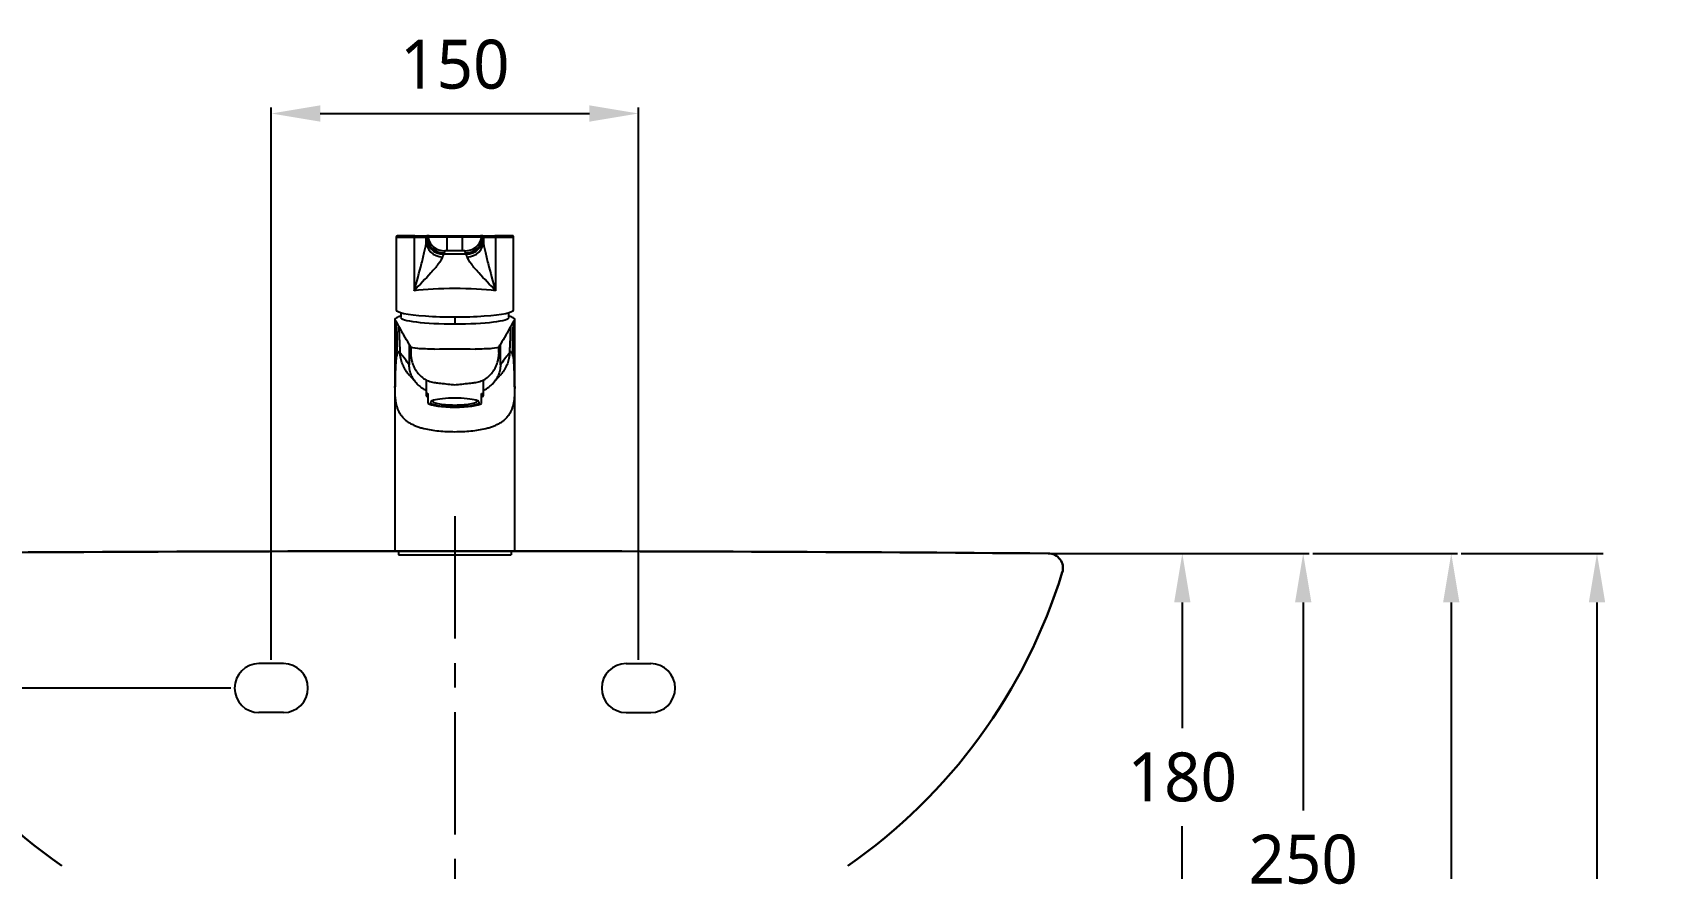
# Model space of a CAD drawing. Extents: x 189 to 3289, y -51 to 2049.
# Drawn here: x 1217 to 1878, y 690 to 1031 of the extents above; entities that cross this region are included whole.
import ezdxf

# ---------------------------------------------------------------- set-up
doc = ezdxf.new("R2010")
doc.units = 0
doc.header["$LTSCALE"] = 20
doc.header["$MEASUREMENT"] = 0
doc.linetypes.add('CENTER', pattern=[2, 1.25, -0.25, 0.25, -0.25])
doc.linetypes.add('HIDDEN', pattern=[0.375, 0.25, -0.125])
doc.layers.get('0').update_dxf_attribs({"linetype": 'CONTINUOUS'})
doc.layers.get('DEFPOINTS').update_dxf_attribs({"linetype": 'CONTINUOUS'})
for name, color, linetype in [('1', 7, 'CONTINUOUS'), ('5', 5, 'CONTINUOUS'), ('7', 7, 'CONTINUOUS'), ('CENTER', 2, 'CENTER')]:
    doc.layers.add(name, color=color, linetype=linetype)
doc.layers.add('c', color=4, linetype='CONTINUOUS', lineweight=30)
doc.styles.get("Standard").update_dxf_attribs({"font": 'NanumGothic.ttf'})
doc.dimstyles.get("Standard").update_dxf_attribs({"dimtxt": 20, "dimasz": 20, "dimexe": 2.5, "dimexo": 1.5, "dimgap": 10, "dimtad": 1, "dimdec": 0, "dimzin": 0, "dimdsep": 46, "dimtxsty": 'Standard', "dimcen": 0, "dimclrd": 3, "dimclre": 3, "dimclrt": 2, "dimadec": 0, "dimazin": 0, "dimtfac": 1, "dimtdec": 0, "dimtmove": 0, "dimatfit": 3, "dimfxl": 0, "dimtolj": 1, "dimtzin": 0, "dimarcsym": 0})

# ---------------------------------------------------------------- blocks, each defined once
blk = doc.blocks.new('*D4')
at = {"color": 3, "lineweight": -2}
for p, q in [((1314.15, 775.13), (1314.15, 1000.83)), ((1464.15, 775.13), (1464.15, 1000.83)), ((1334.15, 998.33), (1444.15, 998.33))]:
    blk.add_line(p, q, dxfattribs=at)
at = {"color": 3}
for points in [[(1334.15, 1001.66), (1334.15, 994.99), (1314.15, 998.33)], [(1444.15, 1001.66), (1444.15, 994.99), (1464.15, 998.33)]]:
    blk.add_solid(points, dxfattribs=at)
at = {"layer": 'DEFPOINTS', "color": 0}
for p in [(1464.15, 998.33), (1314.15, 773.63, -465.07), (1464.15, 773.63, -465.07)]:
    blk.add_point(p, dxfattribs=at)
at = {"color": 2, "insert": (1389.15, 1018.33), "char_height": 20, "attachment_point": 5}
blk.add_mtext('\\A1;150', dxfattribs=at)
blk = doc.blocks.new('*D5')
at = {"color": 3, "lineweight": -2}
for p, q in [((1105.39, 838.63), (1105.39, 858.63)), ((1145.26, 818.63), (1102.89, 818.63)), ((1105.39, 818.63), (1105.39, 811.13)), ((1105.39, 763.63), (1105.39, 771.13)), ((1297.65, 763.63), (1102.89, 763.63)), ((1105.39, 743.63), (1105.39, 723.63))]:
    blk.add_line(p, q, dxfattribs=at)
at = {"color": 3}
for points in [[(1102.05, 838.63), (1108.72, 838.63), (1105.39, 818.63)], [(1102.05, 743.63), (1108.72, 743.63), (1105.39, 763.63)]]:
    blk.add_solid(points, dxfattribs=at)
at = {"layer": 'DEFPOINTS', "color": 0}
for p in [(1105.39, 818.63), (1146.76, 818.63), (1299.15, 763.63, -465.07)]:
    blk.add_point(p, dxfattribs=at)
at = {"color": 2, "insert": (1105.39, 791.13), "char_height": 20, "attachment_point": 5}
blk.add_mtext('\\A1;55', dxfattribs=at)
blk = doc.blocks.new('*D7')
at = {"color": 3, "lineweight": -2}
for p, q in [((1739.68, 818.63), (1798.65, 818.63)), ((1796.15, 798.63), (1796.15, 683.63)), ((1796.15, 528.63), (1796.15, 643.63)), ((1345.61, 508.63), (1798.65, 508.63))]:
    blk.add_line(p, q, dxfattribs=at)
at = {"color": 3}
for points in [[(1792.82, 798.63), (1799.49, 798.63), (1796.15, 818.63)], [(1792.82, 528.63), (1799.49, 528.63), (1796.15, 508.63)]]:
    blk.add_solid(points, dxfattribs=at)
at = {"layer": 'DEFPOINTS', "color": 0}
for p in [(1738.18, 818.63), (1796.15, 818.63), (1344.11, 508.63)]:
    blk.add_point(p, dxfattribs=at)
at = {"color": 2, "insert": (1796.15, 663.63), "char_height": 20, "attachment_point": 5}
blk.add_mtext('\\A1;310', dxfattribs=at)
blk = doc.blocks.new('*D8')
at = {"color": 3, "lineweight": -2}
for p, q in [((1685.59, 818.63), (1738.18, 818.63)), ((1735.68, 798.63), (1735.68, 713.63)), ((1735.68, 588.63), (1735.68, 673.63)), ((1422.38, 568.63), (1738.18, 568.63))]:
    blk.add_line(p, q, dxfattribs=at)
at = {"color": 3}
for points in [[(1732.35, 798.63), (1739.02, 798.63), (1735.68, 818.63)], [(1732.35, 588.63), (1739.02, 588.63), (1735.68, 568.63)]]:
    blk.add_solid(points, dxfattribs=at)
at = {"layer": 'DEFPOINTS', "color": 0}
for p in [(1684.09, 818.63), (1420.88, 568.63), (1735.68, 568.63)]:
    blk.add_point(p, dxfattribs=at)
at = {"color": 2, "insert": (1735.68, 693.63), "char_height": 20, "attachment_point": 5}
blk.add_mtext('\\A1;250', dxfattribs=at)
blk = doc.blocks.new('*D10')
at = {"color": 3, "lineweight": -2}
for p, q in [((1800.15, 818.63), (1858.18, 818.63)), ((1855.68, 798.63), (1855.68, 458.63)), ((1855.68, 78.63), (1855.68, 418.63)), ((1800.15, 58.63), (1858.18, 58.63))]:
    blk.add_line(p, q, dxfattribs=at)
at = {"color": 3}
for points in [[(1852.35, 798.63), (1859.02, 798.63), (1855.68, 818.63)], [(1852.35, 78.63), (1859.02, 78.63), (1855.68, 58.63)]]:
    blk.add_solid(points, dxfattribs=at)
at = {"layer": 'DEFPOINTS', "color": 0}
for p in [(1798.65, 818.63), (1798.65, 58.63), (1855.68, 58.63)]:
    blk.add_point(p, dxfattribs=at)
at = {"color": 2, "insert": (1855.68, 438.63), "char_height": 20, "attachment_point": 5}
blk.add_mtext('\\A1;760', dxfattribs=at)
blk = doc.blocks.new('*D17')
at = {"color": 3, "lineweight": -2}
for p, q in [((1633.04, 818.63), (1688.8, 818.63)), ((1686.3, 798.63), (1686.3, 747.19)), ((1686.3, 655.75), (1686.3, 707.19)), ((1420.74, 635.75), (1688.8, 635.75))]:
    blk.add_line(p, q, dxfattribs=at)
at = {"color": 3}
for points in [[(1682.97, 798.63), (1689.63, 798.63), (1686.3, 818.63)], [(1682.97, 655.75), (1689.63, 655.75), (1686.3, 635.75)]]:
    blk.add_solid(points, dxfattribs=at)
at = {"layer": 'DEFPOINTS', "color": 0}
for p in [(1631.54, 818.63), (1686.3, 818.63), (1419.24, 635.75)]:
    blk.add_point(p, dxfattribs=at)
at = {"color": 2, "insert": (1686.3, 727.19), "char_height": 20, "attachment_point": 5}
blk.add_mtext('\\A1;180', dxfattribs=at)
blk = doc.blocks.new('*D30')
at = {"color": 3, "lineweight": -2}
for p, q in [((1145.26, 818.63), (896.75, 818.63)), ((899.25, 798.63), (899.25, 602.71)), ((899.25, 363.24), (899.25, 561.17)), ((1387.69, 343.24), (896.75, 343.24))]:
    blk.add_line(p, q, dxfattribs=at)
at = {"color": 3}
for points in [[(895.92, 798.63), (902.59, 798.63), (899.25, 818.63)], [(895.92, 363.24), (902.59, 363.24), (899.25, 343.24)]]:
    blk.add_solid(points, dxfattribs=at)
at = {"layer": 'DEFPOINTS', "color": 0}
for p in [(1146.76, 818.63), (899.25, 343.24), (1389.19, 343.24)]:
    blk.add_point(p, dxfattribs=at)
at = {"color": 2, "insert": (899.25, 581.94), "char_height": 20, "attachment_point": 5}
blk.add_mtext('\\A1;475', dxfattribs=at)

msp = doc.modelspace()

# ---------------------------------------------------------------- linework, layer by layer
at = {"ltscale": 0.5}
for p, q in [((1413.6469, 819.56476), (1364.6469, 819.56476)), ((1412.21646, 819.56474), (1366.07735, 819.56469)), ((1366.07735, 819.56469), (1366.07735, 818.08617)), ((1412.21646, 819.56474), (1412.21646, 818.08617))]:
    msp.add_line(p, q, dxfattribs=at)
at = {"color": 7, "linetype": 'HIDDEN'}
msp.add_line((1371.66253, 819.56478), (1371.66253, 819.5647), dxfattribs=at)
at = {"layer": '1', "color": 7, "linetype": 'Continuous'}
for p, q in [((1365.1469, 947.87041), (1365.1469, 918.15)), ((1372.52579, 947.82683), (1372.52579, 925.91752)), ((1377.55167, 947.87056), (1377.444, 947.87035)), ((1377.444, 947.87035), (1377.444, 946.18932)), ((1377.5318, 947.81836), (1377.55167, 947.87056)), ((1377.94397, 948.37105), (1378.05164, 948.37126)), ((1386.05574, 948.37241), (1386.05574, 947.76757)), ((1386.05574, 948.37241), (1392.23807, 948.37241)), ((1386.05574, 942.23834), (1386.05574, 947.76757)), ((1392.23807, 947.76757), (1386.05574, 947.76757)), ((1392.23807, 948.37241), (1392.23807, 947.76757)), ((1392.23807, 942.23834), (1392.23807, 947.76757)), ((1400.24217, 948.37126), (1400.34984, 948.37105)), ((1400.74213, 947.87056), (1400.76201, 947.81836)), ((1400.84981, 947.87035), (1400.74213, 947.87056)), ((1400.84981, 947.87035), (1400.84981, 946.18932)), ((1405.76802, 947.82683), (1405.76802, 925.91752)), ((1413.1469, 918.15), (1413.1469, 947.87041)), ((1384.74201, 941.38451), (1384.53134, 940.83124)), ((1392.23807, 942.23834), (1386.05574, 942.23834)), ((1393.76247, 940.83124), (1393.5518, 941.38451)), ((1389.1469, 915.22521), (1389.1469, 912.36252)), ((1377.39951, 889.50646), (1377.39951, 883.27295)), ((1400.89951, 883.27295), (1400.89951, 889.5092)), ((1378.19951, 879.87039), (1378.19951, 884.01294)), ((1380.14951, 881.07546), (1380.14951, 880.81945)), ((1398.14951, 880.81945), (1398.14951, 881.07546)), ((1400.09951, 879.87039), (1400.09951, 884.01294)), ((1366.07735, 818.08617), (1412.21646, 818.08617))]:
    msp.add_line(p, q, dxfattribs=at)
for start, end in [(171.37829069, 176.268188), (3.731812, 8.62170931)]:
    msp.add_arc((1389.1469, 913.63869), 22.19637, start, end, dxfattribs=at)
for centre, major_axis, ratio, start_param, end_param in [((1389.1469, 948.37041), (-23.5, 0), 0.000022, 5.47740194, 7.374729491), ((1389.1469, 947.87041), (-24, 0), 0.002517, 6.28316677, 7.088968674), ((1372.87206, 947.87079), (0.00001, -0.5), 0.695239, 3.141561875, 4.800401043), ((1361.44505, 947.87106), (-16, 0), 0.003831, 2.335809286, 3.130131837), ((1361.44505, 948.37106), (-16.5, 0), 0.000022, 2.335809287, 3.130131837), ((1377.94399, 947.87105), (0.00097, -0.5), 0.999935, 3.139694378, 4.711835315), ((1384.53134, 947.82814), (6.54179, -2.49099), 0.999493, 3.506988499, 5.07605031), ((1378.05166, 947.87126), (0.00097, -0.5), 0.999935, 3.139694378, 4.711835315), ((1384.54775, 947.87125), (-7.4253, 0.16584), 0.062803, 0.343077868, 0.420223192), ((1378.26267, 947.87163), (0.00081, -0.5), 0.999907, 3.140029813, 4.789267394), ((1384.74201, 948.38141), (6.54179, -2.49099), 0.999493, 3.584133825, 5.07605031), ((1384.54769, 948.37125), (-6.95588, -0.00172), 0.00065, 5.840394466, 5.917540187), ((1378.64463, 947.87224), (0.00079, -0.5), 0.999901, 3.14007326, 4.91690311), ((1385.0064, 949.20249), (6.7701, -1.77924), 0.999527, 3.604908181, 4.969270018), ((1393.2874, 949.20249), (-6.7701, -1.77924), 0.999527, 1.313915289, 2.678277126), ((1393.5518, 948.38141), (-6.54179, -2.49099), 0.999493, 1.207134997, 2.699051483), ((1393.76247, 947.82814), (-6.54179, -2.49099), 0.999493, 1.207134997, 2.776196808), ((1399.64917, 947.87224), (0.00079, 0.5), 0.999901, 4.507873083, 6.284702932), ((1389.1469, 948.37041), (-23.5, 0), 0.000022, 2.038834006, 3.947376021), ((1400.03114, 947.87163), (0.00081, 0.5), 0.999907, 4.635509709, 6.284747289), ((1393.74612, 948.37125), (-6.95588, 0.00172), 0.00065, 3.507237773, 3.584383495), ((1400.24214, 947.87126), (0.00097, 0.5), 0.999935, 4.712943228, 6.285084165), ((1400.34982, 947.87105), (0.00097, 0.5), 0.999935, 4.712943228, 6.285084165), ((1416.84876, 948.37106), (-16.5, 0), 0.000022, 0.011460816, 0.805783366), ((1393.74605, 947.87125), (-7.4253, -0.16584), 0.062803, 2.721369461, 2.798514785), ((1416.84876, 947.87106), (-16, 0), 0.003831, 0.011460816, 0.805783367), ((1405.42174, 947.87079), (-0.00001, -0.5), 0.695239, 1.482784264, 3.141623432), ((1389.1469, 947.87041), (-24, 0), 0.002517, 2.335809286, 3.141611191), ((1384.44354, 946.19909), (6.99736, -0.19218), 0.930294, 3.172608166, 4.687010237), ((1389.1469, 939.6353), (-40, 0), 0.030099, 4.59674225, 4.82803571), ((1393.85027, 946.19909), (-6.99736, -0.19218), 0.930294, 1.59617507, 3.110577141), ((1389.1469, 923.64239), (-24, 0), 0.131412, 3.947376021, 5.47740194), ((1389.1469, 918.15), (-24, 0), 0.121869, 0, 3.141592654), ((1389.1469, 915.06193), (-22.15, 0), 0.121869, 6.27528229, 7.853981634), ((1389.1469, 915.06193), (22.15, 0), 0.121869, 4.71238898, 6.291088324), ((1389.14951, 883.27295), (-11.75, 0), 0.173648, 5.912046397, 6.654324217), ((1389.14951, 880.31852), (-10, 0), 0.173648, 4.71238898, 7.853981634), ((1389.14951, 880.81945), (-9, 0), 0.173648, 6.076085735, 7.853981634), ((1389.14951, 880.31852), (10, 0), 0.173648, 4.71238898, 7.853981634), ((1389.14951, 880.81945), (9, 0), 0.173648, 4.71238898, 6.490284879), ((1389.14951, 883.27295), (-11.75, 0), 0.173648, 2.770453744, 3.512731564), ((1389.14951, 880.31852), (-11.25, 0), 0.173648, 0.231456412, 1.570796327), ((1389.14951, 880.31852), (11.25, 0), 0.173648, 4.71238898, 6.051728895)]:
    msp.add_ellipse(centre, major_axis=major_axis, ratio=ratio, start_param=start_param, end_param=end_param, dxfattribs=at)
for points, knots in [([(1365.49901, 948.34717), (1365.47326, 948.33954), (1365.40789, 948.31426), (1365.2951, 948.23829), (1365.19386, 948.1035), (1365.14426, 947.96304), (1365.15094, 947.8843), (1365.15418, 947.86439)], [0, 0, 0, 0, 0.124593274, 0.330708194, 0.627587225, 0.907042563, 1, 1, 1, 1]), ([(1378.15524, 947.76992), (1378.08464, 947.78093), (1378.015, 947.79195), (1377.88489, 947.81278), (1377.82426, 947.8226), (1377.76423, 947.83242)], [0, 0, 0, 0, 0.528779335, 0.528779335, 1, 1, 1, 1]), ([(1386.05574, 947.76757), (1383.98273, 947.76757), (1381.95239, 947.7678), (1379.05231, 947.76864), (1378.18448, 947.76927), (1378.15524, 947.76992)], [0, 0, 0, 0, 0.5, 0.5, 1, 1, 1, 1]), ([(1378.26264, 948.37163), (1378.32189, 948.37173), (1378.38145, 948.37182), (1378.50862, 948.37203), (1378.57633, 948.37213), (1378.64461, 948.37224)], [0, 0, 0, 0, 0.47122097, 0.47122097, 1, 1, 1, 1]), ([(1378.64461, 948.37224), (1378.67195, 948.37229), (1379.47962, 948.37232), (1382.20077, 948.37239), (1384.10802, 948.37241), (1386.05574, 948.37241)], [0, 0, 0, 0, 0.5, 0.5, 1, 1, 1, 1]), ([(1392.23807, 948.37241), (1394.18579, 948.37241), (1396.08866, 948.37239), (1398.81238, 948.37232), (1399.62186, 948.37229), (1399.6492, 948.37224)], [0, 0, 0, 0, 0.5, 0.5, 1, 1, 1, 1]), ([(1400.13857, 947.76992), (1400.10933, 947.76927), (1399.24834, 947.76865), (1396.35208, 947.7678), (1394.31071, 947.76757), (1392.23807, 947.76757)], [0, 0, 0, 0, 0.5, 0.5, 1, 1, 1, 1]), ([(1399.6492, 948.37224), (1399.71004, 948.37215), (1399.77044, 948.37205), (1399.8978, 948.37184), (1399.96468, 948.37174), (1400.03117, 948.37163)], [0, 0, 0, 0, 0.471220972, 0.471220972, 1, 1, 1, 1]), ([(1400.52958, 947.83242), (1400.46222, 947.82141), (1400.39409, 947.81039), (1400.26364, 947.78955), (1400.20149, 947.77973), (1400.13857, 947.76992)], [0, 0, 0, 0, 0.528778721, 0.528778721, 1, 1, 1, 1]), ([(1413.13875, 947.87049), (1413.14237, 947.90444), (1413.14158, 947.99179), (1413.08904, 948.11797), (1413.00508, 948.22682), (1412.91471, 948.29652), (1412.83922, 948.33455), (1412.79482, 948.34748), (1412.7801, 948.35096)], [0, 0, 0, 0, 0.153365259, 0.406483319, 0.611954428, 0.785582156, 0.930363722, 1, 1, 1, 1]), ([(1372.52579, 925.91752), (1373.62448, 929.70793), (1374.65111, 933.53347), (1376.02717, 938.82349), (1376.46048, 940.52886), (1377.15898, 943.67204), (1377.4245, 945.07794), (1377.444, 946.18932)], [0, 0, 0, 0, 0.5, 0.5, 0.75, 0.75, 1, 1, 1, 1]), ([(1385.0064, 942.20558), (1384.96992, 942.06674), (1384.92922, 941.9279), (1384.84082, 941.65421), (1384.79336, 941.51936), (1384.74201, 941.38451)], [0, 0, 0, 0, 0.507283221, 0.507283221, 1, 1, 1, 1]), ([(1386.05574, 942.23834), (1386.04095, 942.23834), (1386.02615, 942.23832), (1385.90018, 942.23815), (1385.78839, 942.23743), (1385.58135, 942.23496), (1385.48342, 942.23319), (1385.31001, 942.2288), (1385.23321, 942.2261), (1385.10951, 942.22004), (1385.06274, 942.21659), (1385.01687, 942.2106), (1385.00706, 942.20809), (1385.0064, 942.20558)], [0, 0, 0, 0, 0.026090611, 0.026090611, 0.22514522, 0.22514522, 0.424804023, 0.424804023, 0.632121189, 0.632121189, 0.850642339, 0.850642339, 1, 1, 1, 1]), ([(1393.2874, 942.20558), (1393.28645, 942.2092), (1393.26616, 942.21285), (1393.18636, 942.21997), (1393.12277, 942.2235), (1392.96299, 942.22948), (1392.86545, 942.23206), (1392.65465, 942.23584), (1392.53942, 942.23716), (1392.36135, 942.23816), (1392.29958, 942.23834), (1392.23807, 942.23834)], [0, 0, 0, 0, 0.216993564, 0.216993564, 0.450628165, 0.450628165, 0.677028596, 0.677028596, 0.89123323, 0.89123323, 1, 1, 1, 1]), ([(1393.55179, 941.38451), (1393.49893, 941.52335), (1393.45018, 941.66218), (1393.36226, 941.93588), (1393.32285, 942.07073), (1393.2874, 942.20558)], [0, 0, 0, 0, 0.507283213, 0.507283213, 1, 1, 1, 1]), ([(1400.84981, 946.18932), (1400.86931, 945.07794), (1401.13483, 943.67204), (1401.83333, 940.52886), (1402.26664, 938.82349), (1403.6427, 933.53347), (1404.66933, 929.70793), (1405.76802, 925.91752)], [0, 0, 0, 0, 0.25, 0.25, 0.5, 0.5, 1, 1, 1, 1]), ([(1384.08725, 939.69647), (1383.90008, 938.94109), (1383.24562, 937.91071), (1381.51867, 935.64006), (1380.47327, 934.43815), (1377.16703, 930.80389), (1374.74353, 928.34172), (1372.52579, 925.91752)], [0, 0, 0, 0, 0.25, 0.25, 0.5, 0.5, 1, 1, 1, 1]), ([(1405.76802, 925.91752), (1403.55028, 928.34172), (1401.12678, 930.80389), (1397.82054, 934.43815), (1396.77514, 935.64006), (1395.04818, 937.91071), (1394.39373, 938.94109), (1394.20656, 939.69647)], [0, 0, 0, 0, 0.5, 0.5, 0.75, 0.75, 1, 1, 1, 1])]:
    msp.add_open_spline(points, degree=3, knots=knots, dxfattribs=at)
for points in [[(1377.444, 946.18932), (1377.47155, 947.19232), (1377.50081, 947.73698), (1377.5318, 947.81836)], [(1400.76201, 947.81836), (1400.793, 947.73698), (1400.82226, 947.19232), (1400.84981, 946.18932)], [(1384.53134, 940.83124), (1384.40359, 940.77408), (1384.25963, 940.39219), (1384.08725, 939.69647)], [(1394.20656, 939.69647), (1394.03418, 940.39219), (1393.89022, 940.77408), (1393.76247, 940.83124)]]:
    msp.add_open_spline(points, degree=3, dxfattribs=at)
at = {"layer": '5', "color": 7, "linetype": 'Continuous'}
for p, q in [((1364.6569, 913.04134), (1364.6569, 886.88874)), ((1413.6369, 886.88874), (1413.6369, 913.04123)), ((1364.6469, 884.42342), (1364.6469, 819.56476)), ((1413.6469, 819.56476), (1413.6469, 884.42342))]:
    msp.add_line(p, q, dxfattribs=at)
for centre, major_axis, ratio, start_param, end_param in [((1389.14689, 578.04355), (-275.13706, 605.08517), 0.19969, 5.188366341, 5.202485322), ((1389.14685, 578.04264), (-275.13738, -605.08626), 0.199691, 4.222292031, 4.236410992), ((1395.07382, 471.55718), (-308.85567, 729.1077), 0.215241, 5.251623018, 5.252138446), ((1389.38913, 582.37215), (-273.59727, -599.90294), 0.198909, 4.24099972, 4.241597583)]:
    msp.add_ellipse(centre, major_axis=major_axis, ratio=ratio, start_param=start_param, end_param=end_param, dxfattribs=at)
for points, knots in [([(1367.0599, 915.60658), (1367.0344, 915.5982), (1366.30031, 915.35691), (1365.18002, 914.88253), (1364.61227, 914.33649), (1364.64566, 914.013), (1364.74243, 913.86988), (1364.82157, 913.77557), (1364.97524, 913.57331), (1365.09518, 913.39326), (1365.18322, 913.26111)], [0, 0, 0, 0, 0.009640186, 0.277537898, 0.544008045, 0.678609445, 0.712369927, 0.746135578, 0.813663, 1, 1, 1, 1]), ([(1413.11059, 913.26111), (1413.19863, 913.39326), (1413.31857, 913.57331), (1413.47224, 913.77557), (1413.55138, 913.86988), (1413.64815, 914.013), (1413.68154, 914.33649), (1413.11378, 914.88253), (1411.9935, 915.35691), (1411.25941, 915.5982), (1411.23391, 915.60658)], [0, 0, 0, 0, 0.186337, 0.253864422, 0.287630073, 0.321390555, 0.455991955, 0.722462102, 0.990359814, 1, 1, 1, 1]), ([(1364.69052, 913.2043), (1364.66704, 913.14684), (1364.65583, 913.08961), (1364.65856, 912.95419), (1364.68339, 912.87716), (1364.73744, 912.79615), (1364.74381, 912.78717), (1364.75727, 912.76901), (1364.76438, 912.78827), (1364.78661, 912.52497), (1364.79975, 912.12925), (1364.84034, 911.04607), (1364.86928, 910.2714), (1364.9016, 909.50669)], [0, 0, 0, 0, 0.26691046, 0.26691046, 0.63345523, 0.63345523, 0.679273326, 0.679273326, 0.725091423, 0.725091423, 0.816727615, 0.816727615, 1, 1, 1, 1]), ([(1364.9016, 909.50669), (1364.92481, 908.95738), (1364.93489, 908.39292), (1364.95194, 907.27406), (1364.95732, 906.71317), (1364.95822, 905.0512), (1364.92375, 903.99232), (1364.9004, 902.92111)], [0, 0, 0, 0, 0.25, 0.25, 0.5, 0.5, 1, 1, 1, 1]), ([(1365.18322, 913.26111), (1365.22055, 913.2015), (1365.37828, 912.94966), (1365.56888, 912.59913), (1365.77129, 912.21099), (1365.97106, 911.82251), (1366.13446, 911.53214), (1366.24339, 911.33856)], [0, 0, 0, 0, 0.093674994, 0.39577932, 0.546834463, 0.697889657, 1, 1, 1, 1]), ([(1365.36447, 899.13547), (1365.4047, 899.62985), (1365.44761, 900.18855), (1365.51871, 901.35398), (1365.54774, 901.96747), (1365.61039, 903.79766), (1365.62341, 905.01969), (1365.59302, 907.47019), (1365.54803, 908.71231), (1365.40606, 911.06739), (1365.30796, 912.19176), (1365.18327, 913.26119)], [0, 0, 0, 0, 0.125, 0.125, 0.25, 0.25, 0.5, 0.5, 0.75, 0.75, 1, 1, 1, 1]), ([(1412.05042, 911.33856), (1412.15935, 911.53214), (1412.32275, 911.82251), (1412.52252, 912.21099), (1412.72492, 912.59913), (1412.91553, 912.94966), (1413.07326, 913.2015), (1413.11059, 913.26111)], [0, 0, 0, 0, 0.302110343, 0.453165537, 0.60422068, 0.906325006, 1, 1, 1, 1]), ([(1413.11054, 913.26119), (1412.98584, 912.19176), (1412.88774, 911.06739), (1412.74577, 908.71231), (1412.70079, 907.47019), (1412.6704, 905.01969), (1412.68341, 903.79766), (1412.74607, 901.96747), (1412.7751, 901.35398), (1412.8462, 900.18855), (1412.88911, 899.62985), (1412.92934, 899.13547)], [0, 0, 0, 0, 0.25, 0.25, 0.5, 0.5, 0.75, 0.75, 0.875, 0.875, 1, 1, 1, 1]), ([(1413.39341, 902.92111), (1413.37005, 903.99232), (1413.33559, 905.0512), (1413.33649, 906.71317), (1413.34186, 907.27406), (1413.35892, 908.39292), (1413.369, 908.95738), (1413.39221, 909.50669)], [0, 0, 0, 0, 0.5, 0.5, 0.75, 0.75, 1, 1, 1, 1]), ([(1413.39221, 909.50669), (1413.42453, 910.2714), (1413.45346, 911.04607), (1413.49405, 912.12925), (1413.5072, 912.52497), (1413.52942, 912.78827), (1413.53654, 912.76901), (1413.55, 912.78717), (1413.55637, 912.79615), (1413.61042, 912.87716), (1413.63524, 912.95419), (1413.63797, 913.08957), (1413.62678, 913.14675), (1413.60334, 913.20418)], [0, 0, 0, 0, 0.183306278, 0.183306278, 0.274959417, 0.274959417, 0.320785986, 0.320785986, 0.366612556, 0.366612556, 0.733225112, 0.733225112, 1, 1, 1, 1]), ([(1364.9004, 902.92111), (1364.86442, 901.27051), (1364.84235, 899.60386), (1364.81577, 896.23941), (1364.81144, 894.54324), (1364.79335, 891.16696), (1364.78328, 889.4657), (1364.74127, 887.45098), (1364.73108, 887.03916), (1364.70576, 886.56883), (1364.69465, 886.44444), (1364.67464, 886.39787), (1364.66703, 886.46462), (1364.65835, 886.6484), (1364.65641, 886.75625), (1364.6565, 886.87709)], [0, 0, 0, 0, 0.276132523, 0.276132523, 0.552265045, 0.552265045, 0.828397568, 0.828397568, 0.897430699, 0.897430699, 0.931947264, 0.931947264, 0.96646383, 0.96646383, 1, 1, 1, 1]), ([(1366.72532, 900.64771), (1366.70955, 900.66646), (1366.67813, 900.70219), (1366.62983, 900.75149), (1366.57879, 900.79761), (1366.52345, 900.8403), (1366.46229, 900.87834), (1366.3938, 900.90909), (1366.3294, 900.92493), (1366.27276, 900.92815), (1366.22757, 900.9246), (1366.18006, 900.91382), (1366.11412, 900.88822), (1366.02779, 900.83232), (1365.921, 900.71982), (1365.83184, 900.58476), (1365.7619, 900.45189), (1365.69331, 900.30308), (1365.60976, 900.08598), (1365.5122, 899.77043), (1365.43081, 899.44755), (1365.38188, 899.22079), (1365.36446, 899.13545)], [0, 0, 0, 0, 0.060401043, 0.120802086, 0.181203129, 0.241604173, 0.302005216, 0.362406259, 0.422807302, 0.453007824, 0.483208345, 0.513408867, 0.543609388, 0.604010431, 0.664411474, 0.724812518, 0.755013039, 0.785213561, 0.845614604, 0.906015647, 0.96641669, 1, 1, 1, 1]), ([(1370.78596, 891.20511), (1370.76137, 891.23128), (1370.47426, 891.53894), (1369.95217, 892.14829), (1369.27575, 893.07073), (1368.67241, 894.03933), (1368.14289, 895.0509), (1367.6898, 896.10272), (1367.31571, 897.19165), (1367.02496, 898.31446), (1366.82084, 899.46696), (1366.74645, 900.25201), (1366.72532, 900.64771)], [0, 0, 0, 0, 0.01025482, 0.120226507, 0.230198193, 0.34016988, 0.450141567, 0.560113253, 0.67008494, 0.780056627, 0.890028313, 1, 1, 1, 1]), ([(1370.50624, 895.67266), (1370.39451, 895.8272), (1370.28297, 895.98138), (1369.55579, 896.98505), (1368.94612, 897.81915), (1367.79825, 899.32958), (1367.25881, 900.01329), (1366.72532, 900.64771)], [0, 0, 0, 0, 0.086715817, 0.086715817, 0.566384219, 0.566384219, 1, 1, 1, 1]), ([(1370.47594, 904.13318), (1370.47371, 903.39785), (1370.47188, 901.91157), (1370.47611, 900.06027), (1370.48311, 898.61169), (1370.48992, 897.54871), (1370.49669, 896.68844), (1370.50223, 896.10279), (1370.50463, 895.82168), (1370.50585, 895.70621), (1370.50628, 895.67255)], [0, 0, 0, 0, 0.254674071, 0.509348143, 0.636685179, 0.764022214, 0.89135925, 0.955027768, 0.986862027, 1, 1, 1, 1]), ([(1371.1073, 900.35429), (1371.1492, 899.79928), (1371.22941, 898.73667), (1371.58811, 897.0409), (1372.18602, 895.25432), (1373.16105, 893.37762), (1374.53234, 891.59407), (1376.27072, 890.10444), (1378.31204, 888.97251), (1379.80741, 888.64838), (1380.56176, 888.48487)], [0, 0, 0, 0, 0.106283549, 0.203490978, 0.325122874, 0.455595475, 0.589497719, 0.729867048, 0.86372809, 1, 1, 1, 1]), ([(1380.77561, 902.11376), (1378.19085, 902.08467), (1375.81905, 902.14057), (1372.35024, 902.43936), (1371.32689, 902.67752), (1371.14798, 902.98373)], [0, 0, 0, 0, 0.5, 0.5, 1, 1, 1, 1]), ([(1407.14583, 902.98373), (1406.96692, 902.67752), (1405.94357, 902.43936), (1402.47476, 902.14057), (1400.10296, 902.08467), (1397.51819, 902.11376)], [0, 0, 0, 0, 0.5, 0.5, 1, 1, 1, 1]), ([(1397.73205, 888.48487), (1398.4864, 888.64838), (1399.98177, 888.97251), (1402.02309, 890.10444), (1403.76146, 891.59407), (1405.13276, 893.37762), (1406.10779, 895.25432), (1406.7057, 897.0409), (1407.06439, 898.73667), (1407.14461, 899.79928), (1407.18651, 900.35429)], [0, 0, 0, 0, 0.13627191, 0.270132952, 0.410502281, 0.544404525, 0.674877126, 0.796509022, 0.893716451, 1, 1, 1, 1]), ([(1411.56849, 900.64771), (1411.54735, 900.25201), (1411.47297, 899.46696), (1411.26885, 898.31446), (1410.9781, 897.19165), (1410.60401, 896.10272), (1410.15091, 895.0509), (1409.6214, 894.03933), (1409.01806, 893.07073), (1408.34164, 892.14829), (1407.81955, 891.53894), (1407.53244, 891.23128), (1407.50784, 891.20511)], [0, 0, 0, 0, 0.109971687, 0.219943373, 0.32991506, 0.439886747, 0.549858433, 0.65983012, 0.769801807, 0.879773493, 0.98974518, 1, 1, 1, 1]), ([(1407.78753, 895.67255), (1407.78796, 895.70621), (1407.78917, 895.82168), (1407.79158, 896.10279), (1407.79712, 896.68844), (1407.80389, 897.54871), (1407.8107, 898.61169), (1407.8177, 900.06027), (1407.82193, 901.91157), (1407.8201, 903.39785), (1407.81786, 904.13318)], [0, 0, 0, 0, 0.013137973, 0.044972232, 0.10864075, 0.235977786, 0.363314821, 0.490651857, 0.745325929, 1, 1, 1, 1]), ([(1411.56849, 900.64771), (1411.035, 900.01329), (1410.49556, 899.32958), (1409.34769, 897.81915), (1408.73802, 896.98505), (1408.01084, 895.98138), (1407.8993, 895.8272), (1407.78756, 895.67266)], [0, 0, 0, 0, 0.433615781, 0.433615781, 0.913284183, 0.913284183, 1, 1, 1, 1]), ([(1412.92935, 899.13545), (1412.91193, 899.22079), (1412.863, 899.44755), (1412.78161, 899.77043), (1412.68405, 900.08598), (1412.60049, 900.30308), (1412.5319, 900.45189), (1412.46197, 900.58476), (1412.37281, 900.71982), (1412.26601, 900.83232), (1412.17969, 900.88822), (1412.11375, 900.91382), (1412.06624, 900.9246), (1412.02105, 900.92815), (1411.96441, 900.92493), (1411.9, 900.90909), (1411.83152, 900.87834), (1411.77036, 900.8403), (1411.71502, 900.79761), (1411.66397, 900.75149), (1411.61567, 900.70219), (1411.58426, 900.66646), (1411.56849, 900.64771)], [0, 0, 0, 0, 0.03358331, 0.093984353, 0.154385396, 0.214786439, 0.244986961, 0.275187482, 0.335588526, 0.395989569, 0.456390612, 0.486591133, 0.516791655, 0.546992176, 0.577192698, 0.637593741, 0.697994784, 0.758395827, 0.818796871, 0.879197914, 0.939598957, 1, 1, 1, 1]), ([(1413.63731, 886.87189), (1413.63734, 886.75315), (1413.63539, 886.6471), (1413.62678, 886.46462), (1413.61917, 886.39787), (1413.59916, 886.44444), (1413.58805, 886.56883), (1413.56273, 887.03916), (1413.55253, 887.45098), (1413.51053, 889.4657), (1413.50046, 891.16696), (1413.48237, 894.54324), (1413.47804, 896.23941), (1413.45146, 899.60386), (1413.42939, 901.27051), (1413.39341, 902.92111)], [0, 0, 0, 0, 0.033069867, 0.033069867, 0.067603086, 0.067603086, 0.102136305, 0.102136305, 0.171202743, 0.171202743, 0.447468495, 0.447468495, 0.723734248, 0.723734248, 1, 1, 1, 1]), ([(1364.65503, 886.4448), (1364.65392, 886.33559), (1364.65481, 886.23897), (1364.66444, 885.99394), (1364.68451, 885.9626), (1364.72734, 886.38167), (1364.74577, 886.72577), (1364.7953, 887.7682), (1364.82316, 888.52212), (1364.87975, 890.01555), (1364.90759, 890.76637), (1364.9903, 893.00199), (1365.04171, 894.47613), (1365.13917, 896.50292), (1365.1761, 897.14632), (1365.26136, 898.25898), (1365.31073, 898.7205), (1365.36446, 899.13542)], [0, 0, 0, 0, 0.033628913, 0.033628913, 0.102655419, 0.102655419, 0.171681926, 0.171681926, 0.309734938, 0.309734938, 0.44778795, 0.44778795, 0.723893975, 0.723893975, 0.861946988, 0.861946988, 1, 1, 1, 1]), ([(1373.80527, 887.81574), (1373.33357, 888.29366), (1372.51735, 889.2777), (1371.45958, 891.10887), (1370.68333, 893.24087), (1370.56434, 894.87479), (1370.50624, 895.67255)], [0, 0, 0, 0, 0.230606311, 0.436995768, 0.72511041, 1, 1, 1, 1]), ([(1407.78756, 895.67255), (1407.72947, 894.87479), (1407.61048, 893.24087), (1406.83423, 891.10887), (1405.75328, 889.23759), (1404.8935, 888.21374), (1404.37471, 887.702), (1404.36681, 887.69422)], [0, 0, 0, 0, 0.269581074, 0.552131804, 0.754535582, 0.996265886, 1, 1, 1, 1]), ([(1412.92935, 899.13542), (1412.98308, 898.7205), (1413.03245, 898.25898), (1413.11771, 897.14632), (1413.15464, 896.50292), (1413.2521, 894.47613), (1413.30351, 893.00199), (1413.38622, 890.76637), (1413.41406, 890.01555), (1413.47065, 888.52212), (1413.49851, 887.7682), (1413.54804, 886.72577), (1413.56647, 886.38167), (1413.6093, 885.9626), (1413.62936, 885.99394), (1413.63904, 886.24007), (1413.63991, 886.33823), (1413.63873, 886.44927)], [0, 0, 0, 0, 0.137989692, 0.137989692, 0.275979384, 0.275979384, 0.551958767, 0.551958767, 0.689948459, 0.689948459, 0.827938151, 0.827938151, 0.896932997, 0.896932997, 0.965927843, 0.965927843, 1, 1, 1, 1]), ([(1373.29325, 888.3695), (1373.40576, 888.23789), (1373.67848, 887.93889), (1374.23521, 887.388), (1374.98158, 886.75389), (1375.96377, 886.06526), (1376.82158, 885.59309), (1377.34634, 885.3614), (1377.43449, 885.32398)], [0, 0, 0, 0, 0.129188082, 0.285112375, 0.471144883, 0.690724284, 0.948430387, 1, 1, 1, 1]), ([(1380.56176, 888.48487), (1381.04267, 888.41646), (1381.92978, 888.29027), (1382.82063, 888.19286), (1383.22867, 888.14917), (1383.25246, 888.14662), (1383.27625, 888.14408), (1383.30004, 888.14154), (1385.249, 887.93316), (1387.19795, 887.72479), (1389.1469, 887.51641)], [0, 0, 0, 0, 0.542099264, 1, 1, 1, 1.026700563, 1.026700563, 1.026700563, 3.213781817, 3.213781817, 3.213781817, 3.213781817]), ([(1389.1469, 887.51641), (1391.0956, 887.72476), (1393.04429, 887.93311), (1394.99298, 888.14145), (1395.01669, 888.14398), (1395.0404, 888.14652), (1395.06411, 888.14906), (1395.4725, 888.19277), (1396.36369, 888.29022), (1397.25114, 888.41646), (1397.73205, 888.48487)], [-2.212541124, -2.212541124, -2.212541124, -2.212541124, -0.026597588, -0.026597588, -0.026597588, 0, 0, 0, 0.458114092, 1, 1, 1, 1]), ([(1400.86519, 885.31335), (1401.07819, 885.40728), (1402.02648, 885.8746), (1403.51899, 886.8418), (1404.55759, 887.84806), (1405.00055, 888.3695)], [0, 0, 0, 0, 0.128317924, 0.584152365, 1, 1, 1, 1]), ([(1364.64686, 884.39971), (1364.64656, 884.06533), (1364.66021, 883.23142), (1364.74443, 881.93189), (1364.93374, 880.52138), (1365.22596, 879.17277), (1365.62992, 877.89196), (1366.15249, 876.6846), (1366.80001, 875.55612), (1367.57641, 874.51101), (1368.48426, 873.55294), (1369.52279, 872.68391), (1370.68958, 871.9047), (1371.97923, 871.21417), (1373.38517, 870.61033), (1374.89803, 870.08924), (1375.97125, 869.79417), (1376.52215, 869.65889)], [0, 0, 0, 0, 0.044890147, 0.113112279, 0.181334412, 0.249556544, 0.317778676, 0.386000809, 0.454222941, 0.522445073, 0.590667206, 0.658889338, 0.727111471, 0.795333603, 0.863555735, 0.931777868, 1, 1, 1, 1]), ([(1401.77166, 869.65889), (1402.32256, 869.79417), (1403.39577, 870.08924), (1404.90864, 870.61033), (1406.31457, 871.21417), (1407.60423, 871.9047), (1408.77102, 872.68391), (1409.80955, 873.55294), (1410.7174, 874.51101), (1411.4938, 875.55612), (1412.14132, 876.6846), (1412.66389, 877.89196), (1413.06785, 879.17277), (1413.36007, 880.52138), (1413.54938, 881.93189), (1413.63532, 883.25807), (1413.6481, 884.12018), (1413.64676, 884.48287)], [0, 0, 0, 0, 0.067969413, 0.135938825, 0.203908238, 0.271877651, 0.339847064, 0.407816476, 0.475785889, 0.543755302, 0.611724715, 0.679694127, 0.74766354, 0.815632953, 0.883602366, 0.951571778, 1, 1, 1, 1])]:
    msp.add_open_spline(points, degree=3, knots=knots, dxfattribs=at)
for points, degree in [([(1364.63846, 914.12449), (1364.63349, 913.04143)], 1), ([(1413.64513, 913.04142), (1413.62343, 913.58211), (1413.66387, 914.12253)], 2), ([(1364.9016, 909.50669), (1365.09063, 910.76186), (1365.18467, 912.01534), (1365.18327, 913.26113)], 3), ([(1366.24339, 911.33856), (1366.45184, 905.7681), (1366.72532, 900.64764)], 2), ([(1411.56849, 900.64764), (1411.84196, 905.7681), (1412.05042, 911.33856)], 2), ([(1413.11054, 913.26113), (1413.10914, 912.01534), (1413.20317, 910.76186), (1413.39221, 909.50669)], 3), ([(1365.36447, 899.13555), (1365.33385, 900.39429), (1365.17884, 901.65876), (1364.9004, 902.92111)], 3), ([(1370.47594, 904.13318), (1370.64057, 903.85177), (1370.8052, 903.57023), (1370.96984, 903.28855)], 3), ([(1370.96984, 903.28855), (1371.04068, 901.83964), (1371.1073, 900.35429)], 2), ([(1371.14798, 902.98373), (1371.1374, 902.08818), (1371.12432, 901.20562), (1371.1073, 900.35429)], 3), ([(1380.77561, 902.11376), (1386.33149, 902.17628), (1391.95939, 902.17631), (1397.51819, 902.11376)], 3), ([(1407.18651, 900.35429), (1407.16949, 901.20562), (1407.15641, 902.08818), (1407.14583, 902.98373)], 3), ([(1407.18651, 900.35429), (1407.25313, 901.83964), (1407.32397, 903.28855)], 2), ([(1407.32397, 903.28855), (1407.48861, 903.57023), (1407.65324, 903.85177), (1407.81786, 904.13318)], 3), ([(1413.39341, 902.92111), (1413.11497, 901.65876), (1412.95996, 900.39429), (1412.92934, 899.13555)], 3), ([(1364.65277, 886.89055), (1364.66002, 886.67782), (1364.65354, 886.47749)], 2), ([(1370.78084, 891.1983), (1372.09904, 889.7825), (1373.30107, 888.36012)], 2), ([(1404.99274, 888.36012), (1406.19477, 889.7825), (1407.51297, 891.1983)], 2), ([(1413.64392, 886.48218), (1413.63294, 886.67771), (1413.63719, 886.88595)], 2), ([(1364.64707, 884.48632), (1364.64696, 884.45742), (1364.64689, 884.42855), (1364.64686, 884.39971)], 3), ([(1364.65768, 886.3069), (1364.64699, 884.46321)], 1), ([(1364.65916, 886.65675), (1364.6579, 886.61117), (1364.65689, 886.567), (1364.65614, 886.52444)], 3), ([(1413.64682, 884.46321), (1413.63563, 886.22031)], 1), ([(1376.52215, 869.65889), (1377.46193, 869.42812), (1379.42474, 869.03788), (1382.55907, 868.64163), (1385.82098, 868.41327), (1388.03826, 868.36362), (1389.1469, 868.36362)], 3), ([(1389.1469, 868.36362), (1390.25554, 868.36362), (1392.47283, 868.41327), (1395.73474, 868.64163), (1398.86907, 869.03788), (1400.83188, 869.42812), (1401.77166, 869.65889)], 3)]:
    msp.add_open_spline(points, degree=degree, dxfattribs=at)
at = {"layer": '7'}
for p, q in [((1319.14713, 773.63492, -465.06983), (1309.14713, 773.63492, -465.06983)), ((1459.14713, 773.63492, -465.06983), (1469.14713, 773.63492, -465.06983)), ((1319.14713, 753.63492, -465.06983), (1309.14713, 753.63492, -465.06983)), ((1459.14713, 753.63492, -465.06983), (1469.14713, 753.63492, -465.06983))]:
    msp.add_line(p, q, dxfattribs=at)
for centre, start, end in [((1309.14713, 763.63492, -465.06983), 90, 270), ((1319.14713, 763.63492, -465.06983), 270, 90), ((1459.14713, 763.63492, -465.06983), 90, 270), ((1469.14713, 763.63492, -465.06983), 270, 90)]:
    msp.add_arc(centre, 10, start, end, dxfattribs=at)
at = {"layer": 'c', "color": 7}
for centre, radius, start, end in [((1389.1469, -30774.15464), 31593.7194, 89.56041482, 90.439585181), ((1631.53814, 812.63492), 6, 342.82029573, 90), ((1359.20068, 878.31518), 228.36631, 197.17970427, 235.12850871), ((1419.09313, 878.31518), 228.36631, 304.87149129, 342.83314526)]:
    msp.add_arc(centre, radius, start, end, dxfattribs=at)
at = {"layer": 'CENTER', "color": 1, "linetype": 'CENTER', "ltscale": 2}
msp.add_line((1389.1469, 833.81657), (1389.19385, 327.23462), dxfattribs=at)

# ---------------------------------------------------------------- dimensions: what is measured, and where the dimension line sits
dim = msp.add_linear_dim(base=(1464.14713, 998.3278), p1=(1314.14713, 773.63492, -465.06983), p2=(1464.14713, 773.63492, -465.06983), dimstyle='Standard')
dim.commit()
dim.dimension.update_dxf_attribs({"geometry": '*D4', "text_midpoint": (1389.14713, 998.3278), "dimtype": 160})
for base, p1, p2, picture, middle in [((1105.38711, 818.63492), (1299.14713, 763.63492, -465.06983), (1146.75567, 818.63492), '*D5', (1105.38711, 791.13492)), ((899.25189, 343.24106), (1146.75567, 818.63492), (1389.19385, 343.24106), '*D30', (899.25189, 581.93799))]:
    dim = msp.add_linear_dim(base=base, p1=p1, p2=p2, angle=90, dimstyle='Standard', override={"dimtih": 1, "dimtoh": 1, "dimfxl": 1.25})
    dim.commit()
    dim.dimension.update_dxf_attribs({"geometry": picture, "text_midpoint": middle, "dimtype": 160})
for base, p1, p2, picture, middle in [((1796.15494, 818.63492), (1344.11472, 508.63492), (1738.18194, 818.63492), '*D7', (1796.15494, 663.63492)), ((1735.68194, 568.63492), (1684.08622, 818.63492), (1420.88484, 568.63492), '*D8', (1735.68194, 693.63492)), ((1855.68194, 58.63492), (1798.65494, 818.63492), (1798.65494, 58.63492), '*D10', (1855.68194, 438.63492))]:
    dim = msp.add_linear_dim(base=base, p1=p1, p2=p2, angle=90, dimstyle='Standard', override={"dimtih": 1, "dimtoh": 1, "dimfxl": 1.25})
    dim.commit()
    dim.dimension.update_dxf_attribs({"geometry": picture, "text_midpoint": middle})
dim = msp.add_linear_dim(base=(1686.30111, 818.63492), p1=(1419.2378, 635.74853), p2=(1631.53814, 818.63492), angle=90, text='180', dimstyle='Standard', override={"dimtih": 1, "dimtoh": 1, "dimfxl": 1.25})
dim.commit()
dim.dimension.update_dxf_attribs({"geometry": '*D17', "text_midpoint": (1686.30111, 727.19172)})

doc.saveas('drawing.dxf')
